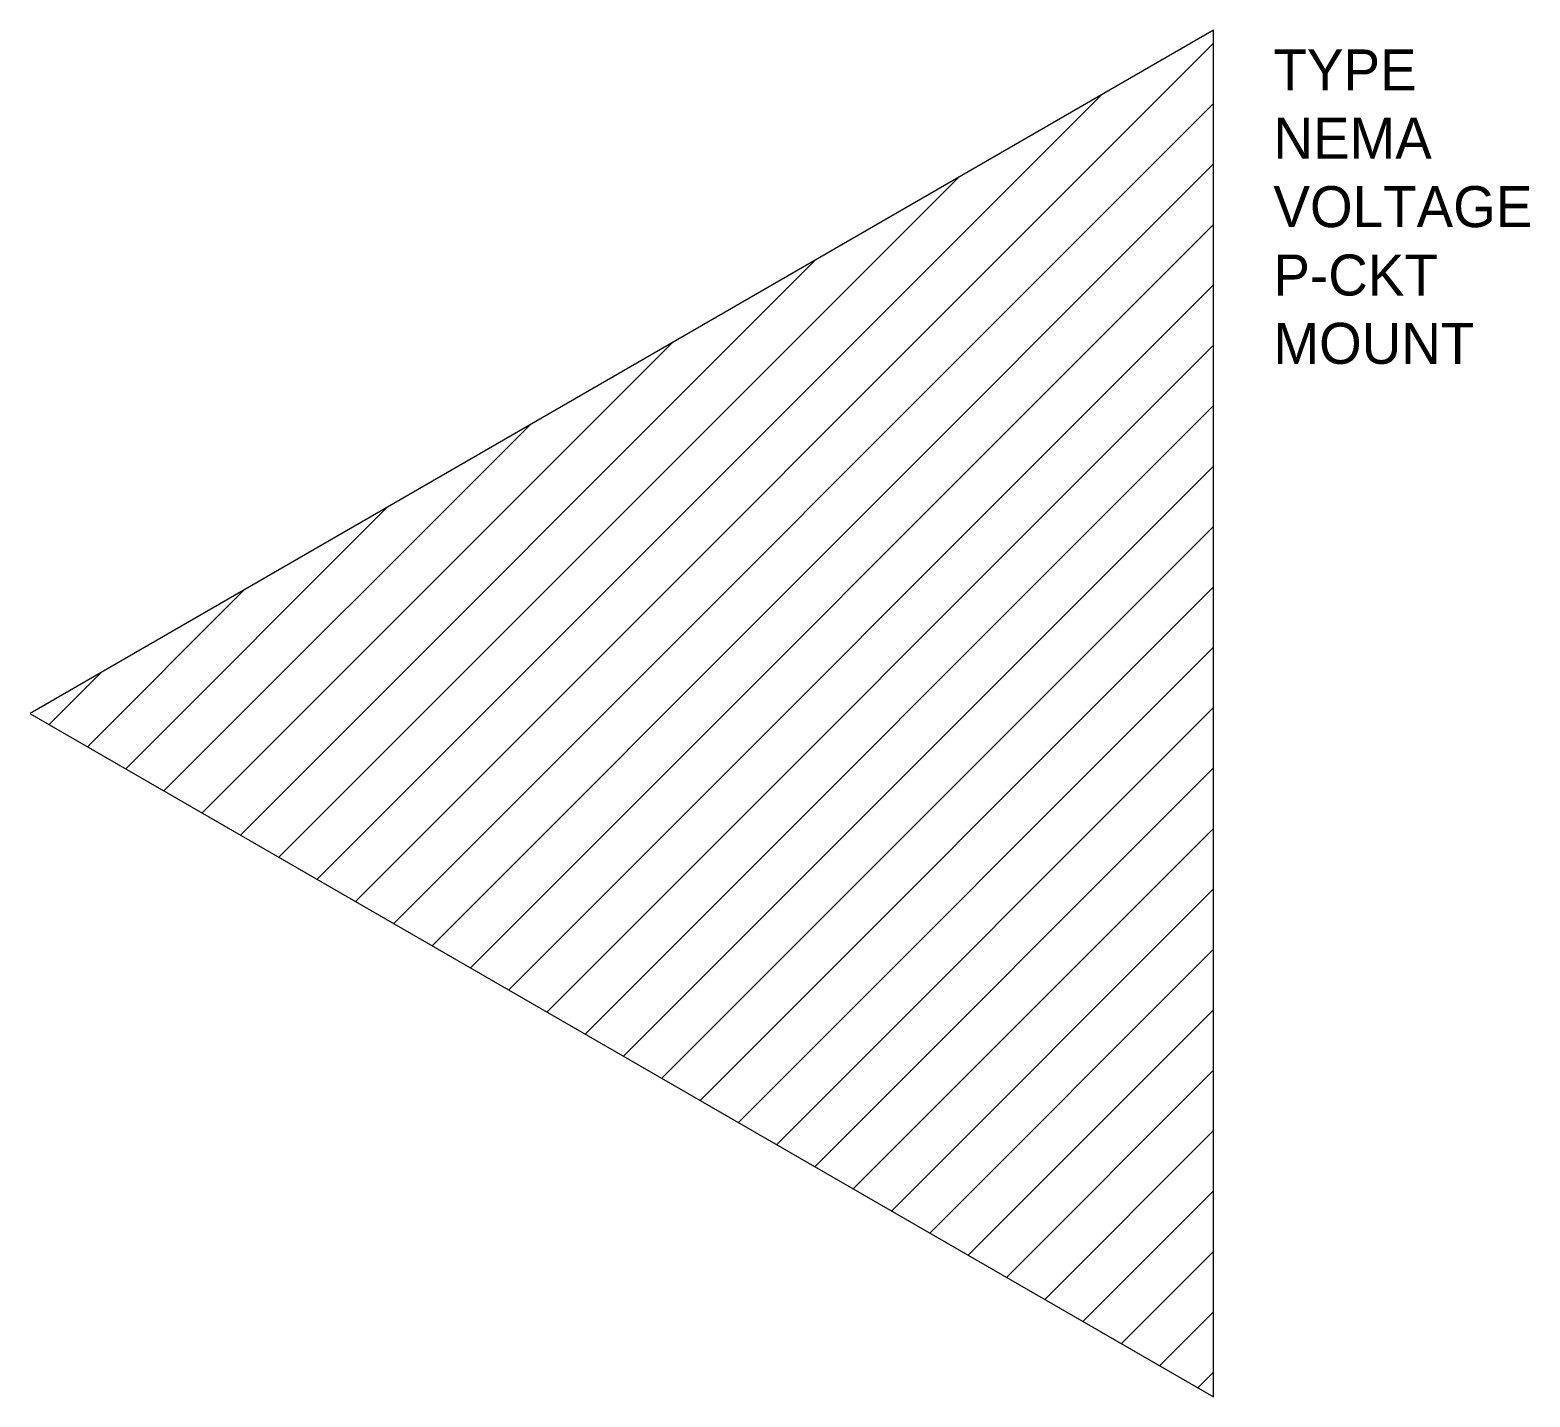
# Model space of a CAD drawing. Extents: x 0 to 0.206, y -0.094 to 0.094.
import ezdxf

# ---------------------------------------------------------------- set-up
doc = ezdxf.new("R2010")
doc.units = 0
doc.header["$MEASUREMENT"] = 0
doc.layers.get('0').update_dxf_attribs({"linetype": 'CONTINUOUS'})

# ---------------------------------------------------------------- blocks, each defined once
blk = doc.blocks.new('*X5')
at = {"color": 0}
for p, q in [((5.4086, 3.906), (6.0365, 4.5339)), ((5.3806, 3.9222), (5.9546, 4.4962)), ((5.4366, 3.8898), (6.0365, 4.4897)), ((5.4646, 3.8736), (6.0365, 4.4455)), ((5.3526, 3.9383), (5.85, 4.4358)), ((5.4927, 3.8575), (6.0365, 4.4013)), ((5.3245, 3.9545), (5.7455, 4.3755)), ((5.5207, 3.8413), (6.0365, 4.3571)), ((5.2965, 3.9707), (5.6409, 4.3151)), ((5.5487, 3.8251), (6.0365, 4.3129)), ((5.5767, 3.8089), (6.0365, 4.2687)), ((5.2685, 3.9869), (5.5364, 4.2547)), ((5.6047, 3.7928), (6.0365, 4.2245)), ((5.2405, 4.0031), (5.4318, 4.1944)), ((5.6327, 3.7766), (6.0365, 4.1803)), ((5.2125, 4.0192), (5.3272, 4.134)), ((5.6608, 3.7604), (6.0365, 4.1361)), ((5.6888, 3.7442), (6.0365, 4.092)), ((5.1845, 4.0354), (5.2227, 4.0736)), ((5.7168, 3.7281), (6.0365, 4.0478)), ((5.7448, 3.7119), (6.0365, 4.0036)), ((5.7728, 3.6957), (6.0365, 3.9594)), ((5.8008, 3.6795), (6.0365, 3.9152)), ((5.8289, 3.6634), (6.0365, 3.871)), ((5.8569, 3.6472), (6.0365, 3.8268)), ((5.8849, 3.631), (6.0365, 3.7826)), ((5.9129, 3.6148), (6.0365, 3.7384)), ((5.9409, 3.5986), (6.0365, 3.6942)), ((5.969, 3.5825), (6.0365, 3.65)), ((5.997, 3.5663), (6.0365, 3.6058)), ((6.025, 3.5501), (6.0365, 3.5616))]:
    blk.add_line(p, q, dxfattribs=at)

msp = doc.modelspace()

# ---------------------------------------------------------------- linework, layer by layer
for p, q in [((0.16238, 0.09375), (0, 0)), ((0.16238, -0.09375), (0.16238, 0.09375)), ((0, 0), (0.16238, -0.09375))]:
    msp.add_line(p, q)

# ---------------------------------------------------------------- block references
at = {"xscale": 0.1875, "yscale": 0.1875, "zscale": 0.1875}
msp.add_blockref('*X5', (-0.96946, -0.75815), dxfattribs=at)

# ---------------------------------------------------------------- texts
at = {"flags": 3}
for tag, p, s in [('TYPE', (0.17059, 0.08546), 'WALL PHONE'), ('NEMA', (0.17059, 0.07608), 'NEMA N/A'), ('VOLTAGE', (0.17059, 0.06671), 'VOLTAGE N/A'), ('P-CKT', (0.17059, 0.05733), 'P-CKT N/A'), ('MOUNT', (0.17059, 0.04796), '12"AFF')]:
    msp.add_attdef(tag, p, s, height=0.005625, dxfattribs=at)

doc.saveas('drawing.dxf')
